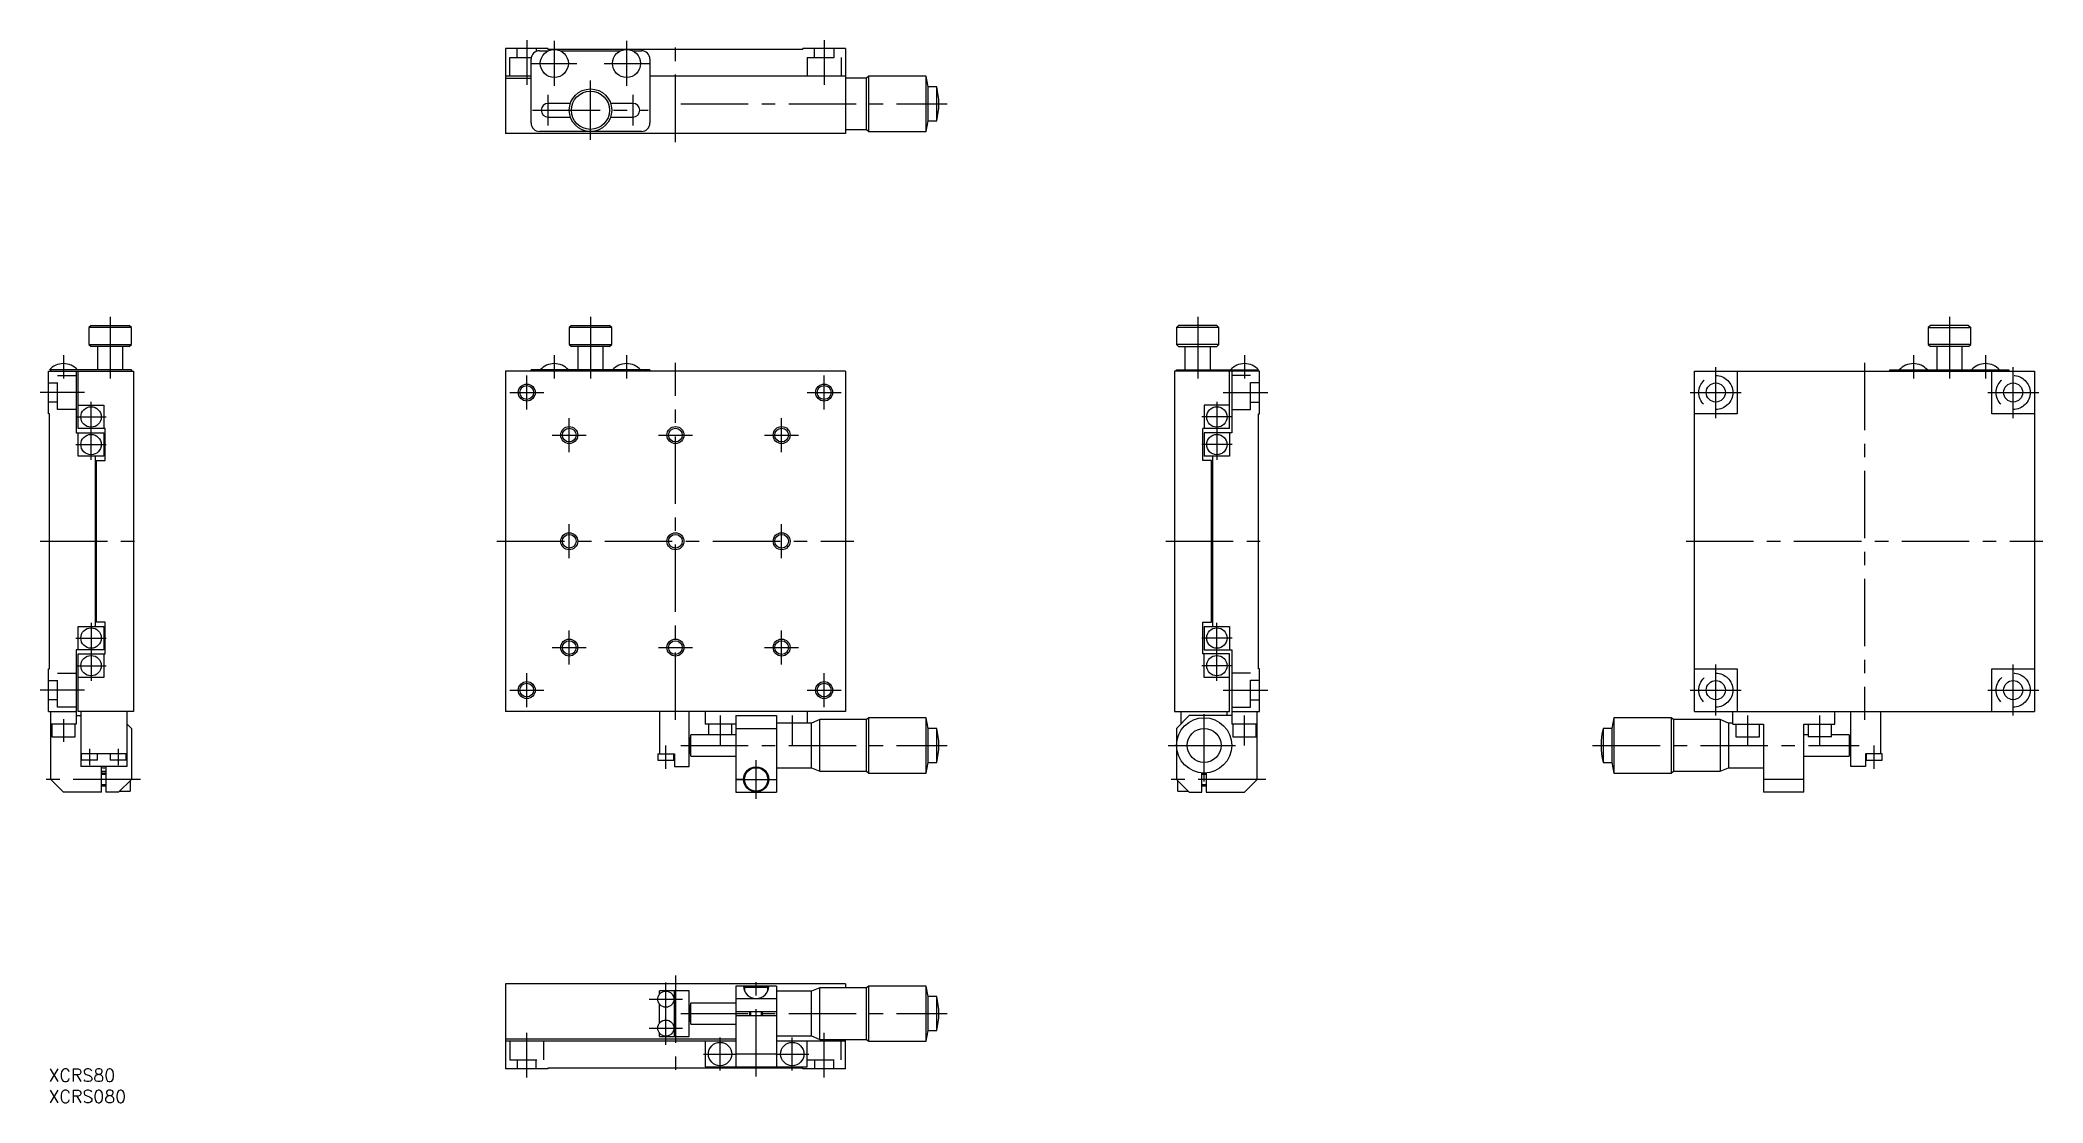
# Model space of a CAD drawing. Extents: x -2 to 469, y -8 to 242.
import ezdxf

# ---------------------------------------------------------------- set-up
doc = ezdxf.new("R2010")
doc.units = 0
doc.header["$LTSCALE"] = 0.5
doc.linetypes.add('CENTER', pattern=[50.8, 31.75, -6.35, 6.35, -6.35])
doc.linetypes.add('DASHED', pattern=[19.05, 12.7, -6.35])
for name, color, linetype in [('MSM_CENTER', 1, 'CENTER'), ('MSM_CONTINUOUS', 7, 'CONTINUOUS'), ('MSM_DASHED', 4, 'DASHED'), ('MSM_NARROW', 5, 'CONTINUOUS'), ('MSM_PART_NUMBER', 7, 'CONTINUOUS')]:
    doc.layers.add(name, color=color, linetype=linetype)
doc.styles.get("Standard").update_dxf_attribs({"font": 'txt.shx', "height": 3, "bigfont": 'bigfont.shx'})

# ---------------------------------------------------------------- blocks, each defined once
blk = doc.blocks.new('*U70')
at = {"layer": 'MSM_PART_NUMBER'}
blk.add_text('XCRS80', height=3, dxfattribs=at).set_placement((0, -3))
blk = doc.blocks.new('*U71')
at = {"layer": 'MSM_PART_NUMBER'}
blk.add_text('XCRS080', height=3, dxfattribs=at).set_placement((0, -8))

msp = doc.modelspace()

# ---------------------------------------------------------------- linework, layer by layer
at = {"layer": 'MSM_CENTER'}
for p, q in [((112.56, 242), (112.56, 231.5)), ((119.05, 241.8), (119.05, 231.2)), ((136.05, 241.8), (136.05, 231.2)), ((147.56, 218), (147.56, 242)), ((182.56, 242), (182.56, 231.5)), ((113.75, 236.5), (124.36, 236.5)), ((130.76, 236.5), (141.36, 236.5)), ((127.56, 218.5), (127.56, 232.5)), ((117.56, 229.1), (117.56, 221.9)), ((137.56, 229.1), (137.56, 221.9)), ((148.81, 227), (211.55, 227)), ((113.95, 225.5), (141.16, 225.5)), ((14.5, 176.9), (14.5, 162.4)), ((127.56, 176.9), (127.56, 162.4)), ((270.5, 176.9), (270.5, 162.4)), ((447.44, 176.9), (447.44, 162.4)), ((3.5, 167.9), (3.5, 162.4)), ((119.05, 167.9), (119.05, 162.4)), ((136.05, 167.9), (136.05, 162.4)), ((147.56, 82.1), (147.56, 166.1)), ((281.5, 167.9), (281.5, 162.4)), ((392.44, 153.1), (392.44, 165.1)), ((427.44, 166.1), (427.44, 82.1)), ((438.94, 167.9), (438.94, 162.4)), ((455.94, 167.9), (455.94, 162.4)), ((462.44, 153.1), (462.44, 165.1)), ((112.56, 155.1), (112.56, 163.1)), ((182.56, 155.1), (182.56, 163.1)), ((8.5, 159.1), (-2, 159.1)), ((10, 143.28), (10, 156.92)), ((108.56, 159.1), (116.56, 159.1)), ((178.56, 159.1), (186.56, 159.1)), ((275, 156.92), (275, 143.28)), ((276.5, 159.1), (287, 159.1)), ((386.44, 159.1), (398.44, 159.1)), ((456.44, 159.1), (468.44, 159.1)), ((6.43, 153.35), (13.57, 153.35)), ((122.56, 145.1), (122.56, 153.1)), ((172.56, 145.1), (172.56, 153.1)), ((278.57, 153.35), (271.43, 153.35)), ((6.43, 146.85), (13.57, 146.85)), ((118.56, 149.1), (126.56, 149.1)), ((143.56, 149.1), (151.56, 149.1)), ((168.56, 149.1), (176.56, 149.1)), ((278.57, 146.85), (271.43, 146.85)), ((122.56, 120.1), (122.56, 128.1)), ((172.56, 120.1), (172.56, 128.1)), ((-2, 124.1), (22, 124.1)), ((105.55, 124.1), (189.56, 124.1)), ((263, 124.1), (287, 124.1)), ((385.44, 124.1), (469.44, 124.1)), ((10, 104.92), (10, 91.28)), ((275, 91.28), (275, 104.92)), ((6.43, 101.35), (13.57, 101.35)), ((118.56, 99.1), (126.56, 99.1)), ((122.56, 95.1), (122.56, 103.1)), ((143.56, 99.1), (151.56, 99.1)), ((168.56, 99.1), (176.56, 99.1)), ((172.56, 95.1), (172.56, 103.1)), ((278.57, 101.35), (271.43, 101.35)), ((6.43, 94.85), (13.57, 94.85)), ((278.57, 94.85), (271.43, 94.85)), ((392.44, 83.1), (392.44, 95.1)), ((462.44, 83.1), (462.44, 95.1)), ((112.56, 85.1), (112.56, 93.1)), ((182.56, 85.1), (182.56, 93.1)), ((8.5, 89.1), (-2, 89.1)), ((108.56, 89.1), (116.56, 89.1)), ((178.56, 89.1), (186.56, 89.1)), ((276.5, 89.1), (287, 89.1)), ((386.44, 89.1), (398.44, 89.1)), ((456.44, 89.1), (468.44, 89.1)), ((3.5, 82.27), (3.5, 76.93)), ((158.06, 83.1), (158.06, 76.1)), ((175.06, 83.1), (175.06, 76.1)), ((272, 67.6), (272, 84.6)), ((281.5, 76.1), (281.5, 83.1)), ((399.94, 83.1), (399.94, 76.1)), ((416.94, 76.1), (416.94, 83.1)), ((145.3, 70.6), (145.3, 76.1)), ((148.81, 76.1), (211.55, 76.1)), ((263.5, 76.1), (280.5, 76.1)), ((363.45, 76.1), (426.19, 76.1)), ((429.69, 70.6), (429.69, 76.1)), ((9.6, 75.27), (9.6, 71.43)), ((16.4, 75.27), (16.4, 71.43)), ((166.56, 63.55), (166.56, 72.65)), ((21.67, 68.1), (-1.5, 68.1)), ((162, 68.1), (171.11, 68.1)), ((286.5, 68.1), (263.5, 68.1)), ((145.3, 5.7), (145.3, 20.3)), ((147.56, 22), (147.56, -2)), ((166.56, -1.8), (166.56, 22)), ((141.41, 16.4), (149.21, 16.4)), ((141.41, 9.6), (149.21, 9.6)), ((148.81, 13), (211.55, 13)), ((112.56, -2), (112.56, 8.5)), ((158.06, -0.36), (158.06, 7.36)), ((175.06, -0.36), (175.06, 7.36)), ((182.56, -2), (182.56, 8.5)), ((154.19, 3.5), (161.92, 3.5)), ((171.19, 3.5), (178.92, 3.5))]:
    msp.add_line(p, q, dxfattribs=at)
at = {"layer": 'MSM_CONTINUOUS'}
for p, q in [((117.56, 240), (107.56, 240)), ((107.56, 240), (107.56, 220)), ((113.56, 222.5), (113.56, 237.5)), ((115.56, 239.5), (117.68, 239.5)), ((117.56, 240), (117.56, 239.8)), ((177.56, 239.8), (117.56, 239.8)), ((120.43, 239.5), (134.68, 239.5)), ((137.43, 239.5), (139.56, 239.5)), ((141.56, 237.5), (141.56, 222.5)), ((177.56, 239.8), (177.56, 240)), ((187.56, 240), (177.56, 240)), ((187.56, 240), (187.56, 220)), ((113.56, 233.5), (107.56, 233.5)), ((113.56, 233), (107.56, 233)), ((187.56, 233.5), (141.56, 233.5)), ((192.55, 233.05), (187.56, 233.05)), ((192.55, 220.95), (192.55, 233.05)), ((193.05, 233.5), (192.55, 233.05)), ((193.05, 220.5), (193.05, 233.5)), ((206.55, 233.5), (193.05, 233.5)), ((206.55, 220.5), (206.55, 233.5)), ((207.05, 231), (206.55, 233.5)), ((122.82, 227.1), (117.56, 227.1)), ((137.56, 227.1), (132.29, 227.1)), ((207.05, 223), (207.05, 231)), ((209.05, 231), (207.05, 231)), ((209.05, 223), (209.05, 231)), ((117.56, 223.9), (122.82, 223.9)), ((132.29, 223.9), (137.56, 223.9)), ((206.55, 220.5), (207.05, 223)), ((207.05, 223), (209.05, 223)), ((187.56, 220), (107.56, 220)), ((139.56, 220.5), (115.56, 220.5)), ((187.56, 220.95), (192.55, 220.95)), ((192.55, 220.95), (193.05, 220.5)), ((193.05, 220.5), (206.55, 220.5)), ((10, 174.9), (9.5, 174.4)), ((10, 174.9), (19, 174.9)), ((19.5, 174.4), (19, 174.9)), ((123.06, 174.9), (122.56, 174.4)), ((123.06, 174.9), (132.06, 174.9)), ((132.56, 174.4), (132.06, 174.9)), ((266, 174.9), (265.5, 174.4)), ((275, 174.9), (266, 174.9)), ((275, 174.9), (275.5, 174.4)), ((442.94, 174.9), (442.44, 174.4)), ((451.94, 174.9), (442.94, 174.9)), ((451.94, 174.9), (452.44, 174.4)), ((19.5, 174.4), (9.5, 174.4)), ((9.5, 174.4), (9.5, 170.4)), ((9.5, 170.4), (19.5, 170.4)), ((9.5, 170.4), (10, 169.9)), ((19, 169.9), (10, 169.9)), ((11.5, 169.9), (11.5, 164.4)), ((17.5, 164.4), (17.5, 169.9)), ((19, 169.9), (19.5, 170.4)), ((19.5, 170.4), (19.5, 174.4)), ((132.56, 174.4), (122.56, 174.4)), ((122.56, 174.4), (122.56, 170.4)), ((122.56, 170.4), (132.56, 170.4)), ((122.56, 170.4), (123.06, 169.9)), ((132.06, 169.9), (123.06, 169.9)), ((124.56, 169.9), (124.56, 164.4)), ((130.56, 164.4), (130.56, 169.9)), ((132.06, 169.9), (132.56, 170.4)), ((132.56, 170.4), (132.56, 174.4)), ((275.5, 174.4), (265.5, 174.4)), ((265.5, 174.4), (265.5, 170.4)), ((265.5, 170.4), (266, 169.9)), ((275.5, 170.4), (265.5, 170.4)), ((266, 169.9), (275, 169.9)), ((267.5, 164.4), (267.5, 169.9)), ((273.5, 164.4), (273.5, 169.9)), ((275, 169.9), (275.5, 170.4)), ((275.5, 170.4), (275.5, 174.4)), ((442.44, 174.4), (452.44, 174.4)), ((442.44, 174.4), (442.44, 170.4)), ((442.44, 170.4), (442.94, 169.9)), ((452.44, 170.4), (442.44, 170.4)), ((451.94, 169.9), (442.94, 169.9)), ((444.44, 169.9), (444.44, 164.4)), ((450.44, 164.4), (450.44, 169.9)), ((451.94, 169.9), (452.44, 170.4)), ((452.44, 170.4), (452.44, 174.4)), ((0, 154.1), (0, 164.1)), ((0, 164.1), (20, 164.1)), ((19.5, 164.4), (0.2, 164.4)), ((0.5, 164.1), (0.5, 164.4)), ((6.5, 164.1), (6.5, 149.6)), ((7, 150.6), (7, 164.1)), ((19.5, 164.4), (19.5, 164.1)), ((20, 164.1), (20, 84.1)), ((187.56, 164.1), (107.56, 164.1)), ((107.56, 164.1), (107.56, 84.1)), ((113.56, 164.1), (113.56, 164.4)), ((141.56, 164.4), (113.56, 164.4)), ((141.56, 164.4), (141.56, 164.1)), ((187.56, 164.1), (187.56, 84.1)), ((285, 164.1), (265, 164.1)), ((265, 164.1), (265, 84.1)), ((265.5, 164.1), (265.5, 164.4)), ((265.5, 164.4), (284.8, 164.4)), ((278, 150.6), (278, 164.1)), ((278.5, 164.1), (278.5, 149.6)), ((284.5, 164.4), (284.5, 164.1)), ((285, 154.1), (285, 164.1)), ((387.44, 164.1), (467.44, 164.1)), ((387.44, 84.1), (387.44, 164.1)), ((397.44, 164.1), (397.44, 154.1)), ((433.44, 164.1), (433.44, 164.4)), ((433.44, 164.4), (461.44, 164.4)), ((457.44, 154.1), (457.44, 164.1)), ((461.44, 164.4), (461.44, 164.1)), ((467.44, 164.1), (467.44, 84.1)), ((7, 156.1), (13, 156.1)), ((13, 156.1), (13, 150.6)), ((278, 156.1), (272, 156.1)), ((272, 156.1), (272, 150.6)), ((0.2, 154.1), (0, 154.1)), ((0.2, 94.1), (0.2, 154.1)), ((284.8, 154.1), (285, 154.1)), ((284.8, 94.1), (284.8, 154.1)), ((397.44, 154.1), (387.44, 154.1)), ((467.44, 154.1), (457.44, 154.1)), ((6.5, 149.6), (13, 149.6)), ((13.3, 150.6), (7, 150.6)), ((7, 144.1), (7, 149.6)), ((13, 149.6), (13, 144.1)), ((13.3, 143.1), (13.3, 150.6)), ((271.7, 143.1), (271.7, 150.6)), ((278, 150.6), (271.7, 150.6)), ((272, 149.6), (272, 144.1)), ((278.5, 149.6), (272, 149.6)), ((278, 149.6), (278, 144.1)), ((13, 144.1), (7, 144.1)), ((13, 144.1), (11, 144.1)), ((11, 144.1), (11, 104.1)), ((11.3, 143.1), (13.3, 143.1)), ((11.3, 105.1), (11.3, 143.1)), ((273.7, 143.1), (271.7, 143.1)), ((278, 144.1), (272, 144.1)), ((273.7, 105.1), (273.7, 143.1)), ((274, 144.1), (274, 104.1)), ((7, 104.1), (13, 104.1)), ((7, 98.6), (7, 104.1)), ((11, 104.1), (13, 104.1)), ((13.3, 105.1), (11.3, 105.1)), ((13, 104.1), (13, 98.6)), ((13.3, 97.6), (13.3, 105.1)), ((271.7, 97.6), (271.7, 105.1)), ((271.7, 105.1), (273.7, 105.1)), ((272, 104.1), (272, 98.6)), ((272, 104.1), (278, 104.1)), ((278, 104.1), (278, 98.6)), ((13, 98.6), (6.5, 98.6)), ((6.5, 98.6), (6.5, 81.1)), ((7, 84.1), (7, 97.6)), ((7, 97.6), (13.3, 97.6)), ((13, 97.6), (13, 92.1)), ((278, 97.6), (271.7, 97.6)), ((272, 98.6), (278.5, 98.6)), ((272, 92.1), (272, 97.6)), ((278, 84.1), (278, 97.6)), ((278.5, 98.6), (278.5, 81.1)), ((0, 94.1), (0.2, 94.1)), ((0, 84.1), (0, 94.1)), ((13, 92.1), (7, 92.1)), ((278, 92.1), (272, 92.1)), ((285, 94.1), (284.8, 94.1)), ((285, 84.1), (285, 94.1)), ((387.44, 94.1), (397.44, 94.1)), ((397.44, 94.1), (397.44, 84.1)), ((457.44, 94.1), (467.44, 94.1)), ((457.44, 84.1), (457.44, 94.1)), ((0, 84.1), (6.5, 84.1)), ((0.5, 68.1), (0.5, 84.1)), ((6.5, 81.1), (0.5, 81.1)), ((0.75, 81.1), (0.75, 78.1)), ((6.25, 78.1), (6.25, 81.1)), ((6.5, 83.1), (7.6, 83.1)), ((20, 84.1), (7, 84.1)), ((7.6, 84.1), (7.6, 71.1)), ((18.4, 84.1), (18.4, 71.1)), ((18.4, 81.2), (19.5, 80.1)), ((187.56, 84.1), (107.56, 84.1)), ((143.81, 84.1), (143.81, 74.1)), ((150.81, 71.1), (150.81, 84.1)), ((154.56, 84.1), (154.56, 81.1)), ((161.81, 81.1), (154.56, 81.1)), ((155.31, 81.1), (155.31, 78.6)), ((160.81, 78.6), (160.81, 81.1)), ((161.81, 83.1), (171.31, 83.1)), ((161.81, 83.1), (161.81, 65.1)), ((171.31, 83.1), (171.31, 65.1)), ((179.55, 81.35), (171.31, 81.35)), ((178.56, 84.1), (178.56, 81.35)), ((181.55, 82.15), (179.55, 81.35)), ((179.55, 70.85), (179.55, 81.35)), ((192.55, 82.15), (181.55, 82.15)), ((181.55, 70.05), (181.55, 82.15)), ((193.05, 82.6), (192.55, 82.15)), ((192.55, 70.05), (192.55, 82.15)), ((206.55, 82.6), (193.05, 82.6)), ((193.05, 69.6), (193.05, 82.6)), ((207.05, 80.1), (206.55, 82.6)), ((206.55, 69.6), (206.55, 82.6)), ((265, 84.1), (278, 84.1)), ((268.5, 83.1), (265.5, 80.1)), ((266.6, 81.2), (266.6, 84.1)), ((278.5, 83.1), (268.5, 83.1)), ((277.4, 83.1), (277.4, 84.1)), ((278.5, 84.1), (285, 84.1)), ((284.5, 81.1), (278.5, 81.1)), ((278.75, 81.1), (278.75, 78.1)), ((284.25, 78.1), (284.25, 81.1)), ((284.5, 68.1), (284.5, 84.1)), ((368.45, 82.6), (367.95, 80.1)), ((381.95, 82.6), (368.45, 82.6)), ((368.45, 82.6), (368.45, 69.6)), ((382.45, 82.15), (381.95, 82.6)), ((381.95, 82.6), (381.95, 69.6)), ((393.45, 82.15), (382.45, 82.15)), ((382.45, 82.15), (382.45, 70.05)), ((387.44, 84.1), (467.44, 84.1)), ((395.45, 81.35), (393.45, 82.15)), ((393.45, 82.15), (393.45, 70.05)), ((396.44, 81.35), (395.45, 81.35)), ((395.45, 81.35), (395.45, 70.85)), ((396.44, 81.1), (396.44, 84.1)), ((396.44, 81.1), (403.69, 81.1)), ((397.19, 81.1), (397.19, 78.1)), ((402.69, 78.1), (402.69, 81.1)), ((403.69, 81.1), (403.69, 65.1)), ((413.19, 81.1), (420.44, 81.1)), ((413.19, 65.1), (413.19, 81.1)), ((414.19, 81.1), (414.19, 78.1)), ((419.69, 78.1), (419.69, 81.1)), ((420.44, 81.1), (420.44, 84.1)), ((424.19, 71.1), (424.19, 84.1)), ((431.19, 84.1), (431.19, 74.1)), ((0.75, 78.1), (6.25, 78.1)), ((19.5, 80.1), (19.5, 68.1)), ((161.81, 78.6), (151.17, 78.6)), ((151.17, 73.6), (151.17, 78.6)), ((161.81, 80.1), (171.31, 80.1)), ((209.05, 80.1), (207.05, 80.1)), ((207.05, 72.1), (207.05, 80.1)), ((209.05, 72.1), (209.05, 80.1)), ((265.5, 80.1), (265.5, 68.1)), ((278.75, 78.1), (284.25, 78.1)), ((367.95, 80.1), (365.95, 80.1)), ((365.95, 80.1), (365.95, 72.1)), ((367.95, 80.1), (367.95, 72.1)), ((397.19, 78.1), (402.69, 78.1)), ((414.19, 78.6), (413.19, 78.6)), ((419.69, 78.1), (414.19, 78.1)), ((423.83, 78.6), (419.69, 78.6)), ((423.83, 78.6), (423.83, 73.6)), ((18.4, 74.1), (7.6, 74.1)), ((18.4, 71.1), (7.6, 71.1)), ((7.7, 74.1), (7.7, 72.6)), ((11.5, 72.6), (7.7, 72.6)), ((11.5, 72.6), (11.5, 74.1)), ((12.5, 65.1), (12.5, 71.1)), ((13.5, 71.1), (13.5, 65.1)), ((14.5, 74.1), (14.5, 72.6)), ((18.3, 72.6), (14.5, 72.6)), ((18.3, 72.6), (18.3, 74.1)), ((143.41, 74.1), (143.41, 72.6)), ((143.41, 74.1), (147.31, 74.1)), ((143.41, 72.6), (147.2, 72.6)), ((147.2, 72.6), (147.2, 74.1)), ((147.31, 74.1), (147.31, 71.1)), ((147.31, 71.1), (150.81, 71.1)), ((151.17, 73.6), (161.81, 73.6)), ((171.31, 70.85), (179.55, 70.85)), ((179.55, 70.85), (181.55, 70.05)), ((206.55, 69.6), (207.05, 72.1)), ((207.05, 72.1), (209.05, 72.1)), ((365.95, 72.1), (367.95, 72.1)), ((367.95, 72.1), (368.45, 69.6)), ((393.45, 70.05), (395.45, 70.85)), ((395.45, 70.85), (403.69, 70.85)), ((413.19, 73.6), (423.83, 73.6)), ((427.69, 71.1), (424.19, 71.1)), ((427.69, 74.1), (427.69, 71.1)), ((431.59, 74.1), (427.69, 74.1)), ((427.8, 74.1), (427.8, 72.6)), ((427.8, 72.6), (431.59, 72.6)), ((431.59, 72.6), (431.59, 74.1)), ((3.5, 65.1), (0.5, 68.1)), ((12.5, 69.6), (13.5, 69.6)), ((12.5, 66.6), (13.5, 66.6)), ((19.5, 68.1), (16.5, 65.1)), ((19.2, 67.8), (19.2, 65.35)), ((161.81, 68.1), (171.31, 68.1)), ((163.61, 68.1), (161.81, 68.1)), ((181.55, 70.05), (192.55, 70.05)), ((192.55, 70.05), (193.05, 69.6)), ((193.05, 69.6), (206.55, 69.6)), ((265.5, 68.1), (268.5, 65.1)), ((265.8, 65.35), (265.8, 67.8)), ((271.5, 65.1), (271.5, 69.62)), ((271.5, 69.6), (272.5, 69.6)), ((271.5, 66.6), (272.5, 66.6)), ((272.5, 69.62), (272.5, 65.1)), ((281.5, 65.1), (284.5, 68.1)), ((368.45, 69.6), (381.95, 69.6)), ((381.95, 69.6), (382.45, 70.05)), ((382.45, 70.05), (393.45, 70.05)), ((413.19, 68.1), (403.69, 68.1)), ((12.5, 65.1), (3.5, 65.1)), ((16.5, 65.1), (13.5, 65.1)), ((16.75, 65.35), (19.2, 65.35)), ((161.81, 65.1), (171.31, 65.1)), ((265.8, 65.35), (268.25, 65.35)), ((268.5, 65.1), (271.5, 65.1)), ((272.5, 65.1), (281.5, 65.1)), ((413.19, 65.1), (403.69, 65.1)), ((187.56, 20), (107.56, 20)), ((107.56, 20), (107.56, 0)), ((161.81, 19.5), (161.81, 0.5)), ((171.31, 19.5), (161.81, 19.5)), ((163.81, 19.2), (163.81, 18.43)), ((163.81, 19.2), (169.31, 19.2)), ((169.31, 18.43), (169.31, 19.2)), ((171.31, 19.5), (171.31, 0.5)), ((181.55, 19.05), (179.55, 18.25)), ((181.55, 6.95), (181.55, 19.05)), ((192.55, 19.05), (181.55, 19.05)), ((187.56, 20), (187.56, 19.05)), ((192.55, 6.95), (192.55, 19.05)), ((193.05, 19.5), (192.55, 19.05)), ((193.05, 6.5), (193.05, 19.5)), ((206.55, 19.5), (193.05, 19.5)), ((206.55, 6.5), (206.55, 19.5)), ((207.05, 17), (206.55, 19.5)), ((143.81, 17.57), (143.81, 18.4)), ((150.81, 18.4), (143.81, 18.4)), ((143.81, 10.77), (143.81, 15.23)), ((147.31, 7.6), (147.31, 18.4)), ((150.81, 7.6), (150.81, 18.4)), ((151.17, 10.5), (151.17, 15.5)), ((161.81, 15.5), (151.17, 15.5)), ((171.31, 16.5), (161.81, 16.5)), ((179.55, 18.25), (171.31, 18.25)), ((179.55, 7.75), (179.55, 18.25)), ((207.05, 9), (207.05, 17)), ((209.05, 17), (207.05, 17)), ((209.05, 9), (209.05, 17)), ((151.17, 10.5), (161.81, 10.5)), ((161.81, 13.5), (171.31, 13.5)), ((171.31, 12.5), (161.81, 12.5)), ((165.06, 12.5), (165.06, 13.5)), ((168.06, 12.5), (168.06, 13.5)), ((161.81, 7), (107.56, 7)), ((161.81, 6.5), (107.56, 6.5)), ((143.81, 7.6), (143.81, 8.43)), ((143.81, 7.6), (150.81, 7.6)), ((154.56, 6.5), (154.56, 0.5)), ((171.31, 7.75), (179.55, 7.75)), ((187.56, 6.5), (171.31, 6.5)), ((178.56, 0.5), (178.56, 6.5)), ((179.55, 7.75), (181.55, 6.95)), ((181.55, 6.95), (192.55, 6.95)), ((187.56, 0), (187.56, 6.95)), ((192.55, 6.95), (193.05, 6.5)), ((193.05, 6.5), (206.55, 6.5)), ((206.55, 6.5), (207.05, 9)), ((207.05, 9), (209.05, 9)), ((117.56, 0), (107.56, 0)), ((177.56, 0.2), (117.56, 0.2)), ((117.56, 0.2), (117.56, 0)), ((154.56, 0.5), (178.56, 0.5)), ((171.31, 3.5), (161.81, 3.5)), ((177.56, 0), (177.56, 0.2)), ((187.56, 0), (177.56, 0))]:
    msp.add_line(p, q, dxfattribs=at)
for centre, radius in [((119.05, 236.5), 3.3), ((136.05, 236.5), 3.3), ((127.56, 225.5), 5), ((127.56, 225.5), 4.5), ((112.56, 159.1), 1.62), ((182.56, 159.1), 1.62), ((392.44, 159.1), 2.25), ((462.44, 159.1), 2.25), ((10, 153.35), 2.4), ((275, 153.35), 2.4), ((10, 146.85), 2.4), ((122.56, 149.1), 1.62), ((147.56, 149.1), 1.62), ((172.56, 149.1), 1.62), ((275, 146.85), 2.4), ((122.56, 124.1), 1.62), ((147.56, 124.1), 1.62), ((172.56, 124.1), 1.62), ((10, 101.35), 2.4), ((275, 101.35), 2.4), ((122.56, 99.1), 1.62), ((147.56, 99.1), 1.62), ((172.56, 99.1), 1.62), ((10, 94.85), 2.4), ((275, 94.85), 2.4), ((112.56, 89.1), 1.62), ((182.56, 89.1), 1.62), ((392.44, 89.1), 2.25), ((462.44, 89.1), 2.25), ((272, 76.1), 6.5), ((272, 76.1), 4), ((166.56, 68.1), 2.95), ((166.56, 68.1), 2.75), ((145.3, 16.4), 1.9), ((145.3, 9.6), 1.9), ((158.06, 3.5), 2.75), ((175.06, 3.5), 2.75)]:
    msp.add_circle(centre, radius, dxfattribs=at)
for centre, radius, start, end in [((115.56, 237.5), 2, 90, 180), ((139.56, 237.5), 2, 0, 90), ((117.56, 225.5), 1.6, 90, 270), ((137.56, 225.5), 1.6, 270, 90), ((193.31, 227), 16.25, 345.75, 14.25), ((115.56, 222.5), 2, 180, 270), ((139.56, 222.5), 2, 270, 0), ((3.5, 161.52), 4.38, 41.1121, 138.8879), ((119.05, 161.52), 4.38, 41.1121, 138.8879), ((136.05, 161.52), 4.38, 41.1121, 138.8879), ((281.5, 161.52), 4.38, 41.1121, 138.8879), ((438.94, 161.52), 4.38, 41.1121, 138.8879), ((455.94, 161.52), 4.38, 41.1121, 138.8879), ((159.44, 76.1), 8.63, 163.1627, 196.8373), ((193.31, 76.1), 16.25, 345.75, 14.25), ((381.7, 76.1), 16.25, 165.75, 194.25), ((415.56, 76.1), 8.63, 343.1627, 16.8373), ((13, 76.1), 5.25, 264.535, 275.465), ((13, 76.1), 6.05, 265.2594, 274.7406), ((13, 76.1), 6.5, 265.5883, 274.4117), ((166.56, 19.5), 2.95, 180, 0), ((159.44, 13), 8.63, 163.1627, 196.8373), ((193.31, 13), 16.25, 345.75, 14.25)]:
    msp.add_arc(centre, radius, start, end, dxfattribs=at)
at = {"layer": 'MSM_DASHED'}
for p, q in [((108.56, 237.9), (113.6, 237.9)), ((108.56, 233.5), (108.56, 237.9)), ((110.31, 237.9), (110.31, 240)), ((114.81, 240), (114.81, 239.35)), ((178.56, 237.9), (186.56, 237.9)), ((178.56, 237.9), (178.56, 233.5)), ((180.31, 237.9), (180.31, 240)), ((184.81, 240), (184.81, 237.9)), ((186.56, 237.9), (186.56, 233.5)), ((0, 161.35), (2.1, 161.35)), ((2.1, 155.1), (2.1, 163.1)), ((2.1, 163.1), (6.5, 163.1)), ((282.9, 163.1), (278.5, 163.1)), ((282.9, 155.1), (282.9, 163.1)), ((285, 161.35), (282.9, 161.35)), ((2.1, 156.85), (0, 156.85)), ((282.9, 156.85), (285, 156.85)), ((6.5, 155.1), (2.1, 155.1)), ((278.5, 155.1), (282.9, 155.1)), ((0, 91.35), (2.1, 91.35)), ((2.1, 85.1), (2.1, 93.1)), ((2.1, 93.1), (6.5, 93.1)), ((282.9, 93.1), (278.5, 93.1)), ((282.9, 85.1), (282.9, 93.1)), ((285, 91.35), (282.9, 91.35)), ((2.1, 86.85), (0, 86.85)), ((6.5, 85.1), (2.1, 85.1)), ((278.5, 85.1), (282.9, 85.1)), ((282.9, 86.85), (285, 86.85)), ((108.56, 6.5), (108.56, 2.1)), ((116.56, 2.1), (116.56, 6.5)), ((186.56, 2.1), (186.56, 6.5)), ((108.56, 2.1), (116.56, 2.1)), ((110.31, 2.1), (110.31, 0)), ((114.81, 0), (114.81, 2.1)), ((178.56, 2.1), (186.56, 2.1)), ((180.31, 2.1), (180.31, 0)), ((184.81, 0), (184.81, 2.1))]:
    msp.add_line(p, q, dxfattribs=at)
for centre in [(392.44, 159.1), (462.44, 159.1), (392.44, 89.1), (462.44, 89.1)]:
    msp.add_circle(centre, 4, dxfattribs=at)
at = {"layer": 'MSM_NARROW'}
for p, q in [((12.5, 69.33), (13.5, 69.33)), ((12.5, 66.87), (13.5, 66.87)), ((271.5, 69.33), (272.5, 69.33)), ((271.5, 66.87), (272.5, 66.87)), ((165.33, 12.5), (165.33, 13.5)), ((167.78, 12.5), (167.78, 13.5))]:
    msp.add_line(p, q, dxfattribs=at)
for centre in [(112.56, 159.1), (182.56, 159.1), (122.56, 149.1), (147.56, 149.1), (172.56, 149.1), (122.56, 124.1), (147.56, 124.1), (172.56, 124.1), (122.56, 99.1), (147.56, 99.1), (172.56, 99.1), (112.56, 89.1), (182.56, 89.1)]:
    msp.add_circle(centre, 2, dxfattribs=at)

# ---------------------------------------------------------------- block references
at = {"layer": 'MSM_CONTINUOUS'}
for name in ['*U70', '*U71']:
    msp.add_blockref(name, (0, 0), dxfattribs=at)

doc.saveas('drawing.dxf')
